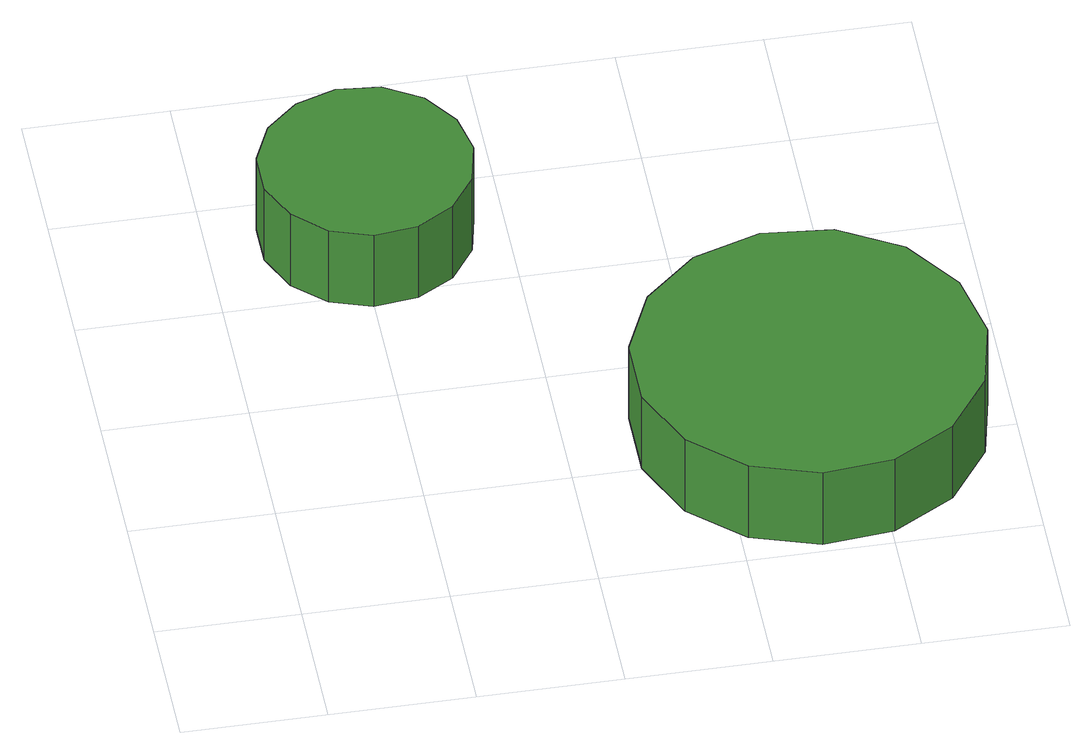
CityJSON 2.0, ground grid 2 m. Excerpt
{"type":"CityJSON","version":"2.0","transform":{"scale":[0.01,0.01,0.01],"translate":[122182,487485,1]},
"CityObjects":{
"tree1":{"type":"SolitaryVegetationObject","attributes":{"function":"something"},"geometry":[{"type":"MultiSurface","lod":"1","boundaries":[[[0,1,2,3,4,5,6,7,8,9,10,11,12,13,14]],[[15,16,17,18,19,20,21,22,23,24,25,26,27,28,29]],[[0,29,28,1]],[[1,28,27,2]],[[2,27,26,3]],[[3,26,25,4]],[[4,25,24,5]],[[5,24,23,6]],[[6,23,22,7]],[[7,22,21,8]],[[8,21,20,9]],[[9,20,19,10]],[[10,19,18,11]],[[11,18,17,12]],[[12,17,16,13]],[[13,16,15,14]],[[14,15,29,0]]]}]},
"tree2":{"type":"SolitaryVegetationObject","attributes":{"function":"something"},"geometry":[{"type":"MultiSurface","lod":"1","boundaries":[[[30,31,32,33,34,35,36,37,38,39,40,41,42,43,44]],[[45,46,47,48,49,50,51,52,53,54,55,56,57,58,59]],[[30,59,58,31]],[[31,58,57,32]],[[32,57,56,33]],[[33,56,55,34]],[[34,55,54,35]],[[35,54,53,36]],[[36,53,52,37]],[[37,52,51,38]],[[38,51,50,39]],[[39,50,49,40]],[[40,49,48,41]],[[41,48,47,42]],[[42,47,46,43]],[[43,46,45,44]],[[44,45,59,30]]]}]}
},
"vertices":[
[360,721,148],[347,780,148],[312,829,148],[260,860,148],[199,866,148],[142,847,148],[97,807,148],[72,751,148],[72,691,148],[97,636,148],[142,595,148],[199,576,148],[260,583,148],[312,613,148],[347,662,148],[347,662,19],[312,613,19],[260,583,19],[199,576,19],[142,595,19],[97,636,19],[72,691,19],[72,751,19],[97,807,19],[142,847,19],[199,866,19],[260,860,19],[312,829,19],[347,780,19],[360,721,19],
[969,250,149],[948,348,149],[890,429,149],[803,479,149],[704,489,149],[609,458,149],[535,392,149],[494,300,149],[494,201,149],[535,109,149],[609,43,149],[704,12,149],[803,22,149],[890,72,149],[948,153,149],[948,153,20],[890,72,20],[803,22,20],[704,12,20],[609,43,20],[535,109,20],[494,201,20],[494,300,20],[535,392,20],[609,458,20],[704,489,20],[803,479,20],[890,429,20],[948,348,20],[969,250,20]
]}
